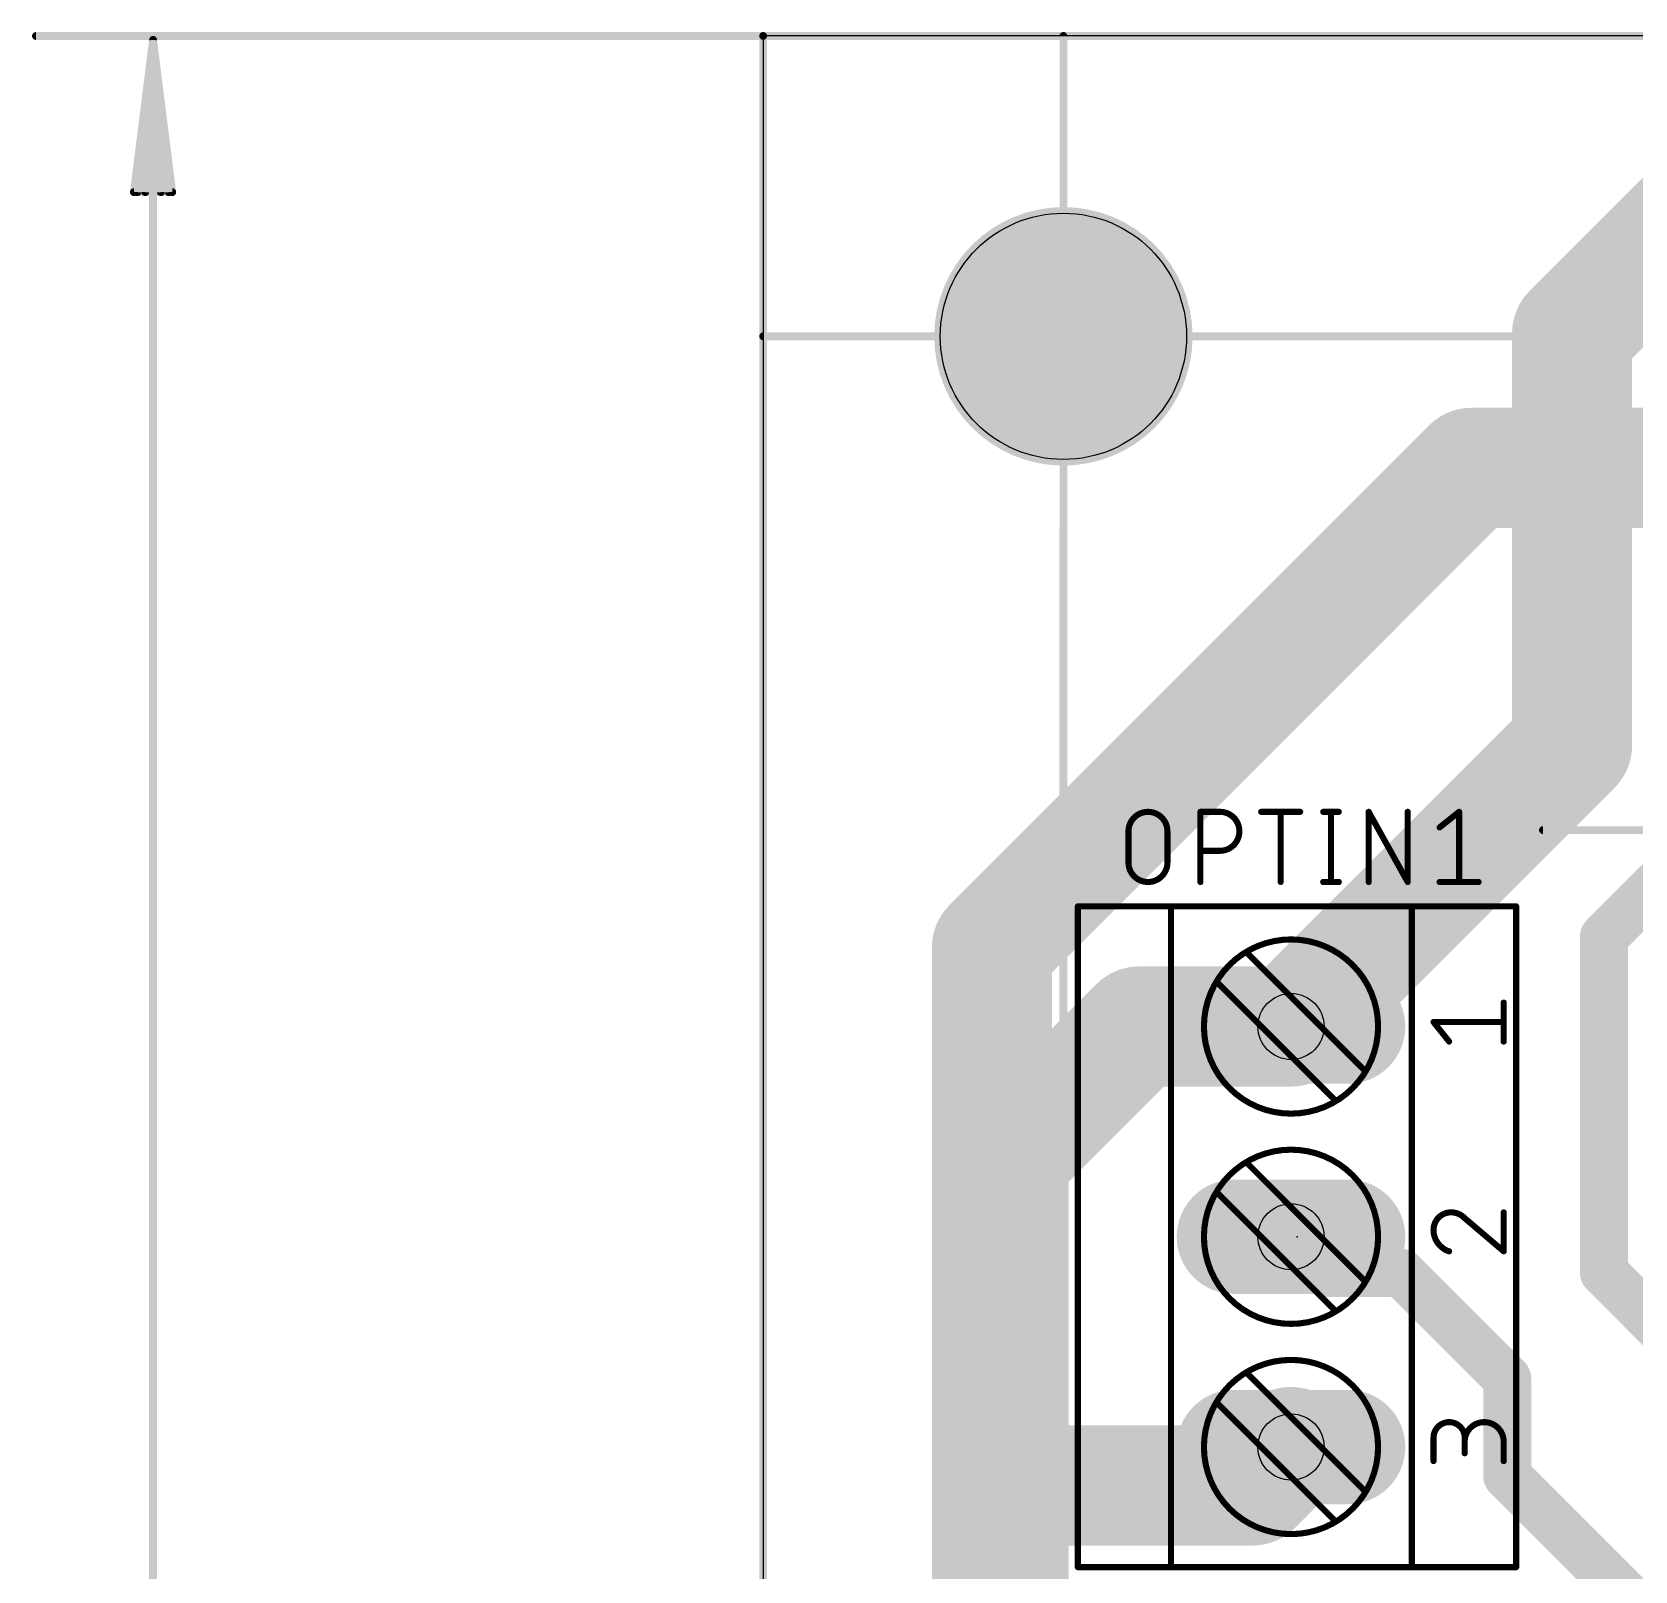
# Model space of a CAD drawing. Extents: x -13 to 157, y -166 to 8.
# Drawn here: x -12.18 to 14.52, y -25.55 to 0.07 of the extents above; entities that cross this region are included whole.
import ezdxf

# ---------------------------------------------------------------- set-up
doc = ezdxf.new("R2010")
doc.units = 0
for name, color, linetype in [('1', 12, 'CONTINUOUS'), ('16', 132, 'CONTINUOUS'), ('17', 110, 'CONTINUOUS'), ('20', 31, 'CONTINUOUS'), ('21', 253, 'CONTINUOUS'), ('23', 53, 'CONTINUOUS'), ('25', 253, 'CONTINUOUS'), ('29', 253, 'CONTINUOUS'), ('30', 253, 'CONTINUOUS'), ('44', 253, 'CONTINUOUS'), ('51', 253, 'CONTINUOUS')]:
    doc.layers.add(name, color=color, linetype=linetype)

# ---------------------------------------------------------------- blocks, each defined once
blk = doc.blocks.new('LONGP100')
at = {"const_width": 1}
blk.add_lwpolyline([(-0.5, 0), (0.5, 0)], dxfattribs=at)
at = {"const_width": 0.5}
for points in [[(-0.5, 0.25, 1), (-0.5, -0.25)], [(0.5, -0.25, 1), (0.5, 0.25)]]:
    blk.add_lwpolyline(points, format="xyb", dxfattribs=at)

msp = doc.modelspace()

# ---------------------------------------------------------------- linework, layer by layer
at = {"layer": '1'}
for points, const_width in [([(3.81, -15.1751), (11.7953, -7.1898)], 2), ([(11.7953, -7.1898), (16.82, -7.1898)], 2), ([(3.81, -24.13), (3.81, -15.1751)], 2), ([(9.39, -20.5898), (8.79, -19.9898)], 0.8), ([(10.6291, -20.5898), (9.39, -20.5898)], 0.8), ([(12.39, -22.3507), (10.6291, -20.5898)], 0.8), ([(12.39, -23.97), (12.39, -22.3507)], 0.8), ([(8.79, -23.4898), (8.1498, -24.13)], 2), ([(3.81, -35.2298), (3.81, -24.13)], 2), ([(8.1498, -24.13), (3.81, -24.13)], 2), ([(16.92, -28.5), (12.39, -23.97)], 0.8)]:
    msp.add_lwpolyline(points, dxfattribs=dict(at, const_width=const_width))
for points, const_width in [([(11.7953, -6.6898, 1), (11.7953, -7.6898)], 1), ([(12.1488, -7.5434, 1), (11.4417, -6.8362)], 1), ([(4.31, -15.1751, 1), (3.31, -15.1751)], 1), ([(3.4564, -14.8215, 1), (4.1636, -15.5286)], 1), ([(8.9314, -19.8484, 1), (8.6486, -20.1312)], 0.4), ([(9.39, -20.3898, 1), (9.39, -20.7898)], 0.4), ([(9.2486, -20.7312, 1), (9.5314, -20.4484)], 0.4), ([(10.7705, -20.4484, 1), (10.4877, -20.7312)], 0.4), ([(10.6291, -20.7898, 1), (10.6291, -20.3898)], 0.4), ([(12.59, -22.3507, 1), (12.19, -22.3507)], 0.4), ([(12.2486, -22.4921, 1), (12.5314, -22.2093)], 0.4), ([(9.1436, -23.8434, 1), (8.4364, -23.1362)], 1), ([(4.31, -24.13, 1), (3.31, -24.13)], 1), ([(3.81, -23.63, 1), (3.81, -24.63)], 1), ([(8.1498, -24.63, 1), (8.1498, -23.63)], 1), ([(7.7962, -23.7764, 1), (8.5034, -24.4836)], 1), ([(3.31, -24.13, 1), (4.31, -24.13)], 1), ([(12.5314, -23.8286, 1), (12.2486, -24.1114)], 0.4), ([(12.19, -23.97, 1), (12.59, -23.97)], 0.4)]:
    msp.add_lwpolyline(points, format="xyb", dxfattribs=dict(at, const_width=const_width))
at = {"layer": '16'}
for points, const_width in [([(15.4324, -2.9898), (13.47, -4.9522)], 2), ([(29.4024, -2.9898), (15.4324, -2.9898)], 2), ([(13.47, -4.9522), (13.47, -11.8098)], 2), ([(20.32, -8.68), (14, -15)], 0.8), ([(13.47, -11.8098), (8.79, -16.4898)], 2), ([(14, -15), (14, -20.58)], 0.8), ([(6.258, -16.4898), (4.09, -18.6578)], 2), ([(8.79, -16.4898), (6.258, -16.4898)], 2), ([(4.09, -29), (4.09, -18.6578)], 2), ([(14, -20.58), (16.92, -23.5)], 0.8)]:
    msp.add_lwpolyline(points, dxfattribs=dict(at, const_width=const_width))
for points, const_width in [([(15.4324, -2.4898, 1), (15.4324, -3.4898)], 1), ([(13.97, -4.9522, 1), (12.97, -4.9522)], 1), ([(13.1164, -4.5986, 1), (13.8236, -5.3057)], 1), ([(13.8236, -12.1634, 1), (13.1164, -11.4562)], 1), ([(12.97, -11.8098, 1), (13.97, -11.8098)], 1), ([(14.2, -15, 1), (13.8, -15)], 0.4), ([(13.8586, -14.8586, 1), (14.1414, -15.1414)], 0.4), ([(6.258, -15.9898, 1), (6.258, -16.9898)], 1), ([(6.6116, -16.8434, 1), (5.9045, -16.1362)], 1), ([(8.4364, -16.1362, 1), (9.1436, -16.8434)], 1), ([(8.79, -16.9898, 1), (8.79, -15.9898)], 1), ([(4.59, -18.6578, 1), (3.59, -18.6578)], 1), ([(3.7364, -18.3043, 1), (4.4436, -19.0114)], 1), ([(14.1414, -20.4386, 1), (13.8586, -20.7214)], 0.4), ([(13.8, -20.58, 1), (14.2, -20.58)], 0.4)]:
    msp.add_lwpolyline(points, format="xyb", dxfattribs=dict(at, const_width=const_width))
at = {"layer": '20'}
for p, q in [((132, 0), (0, 0)), ((0, 0), (0, -132))]:
    msp.add_line(p, q, dxfattribs=at)
msp.add_circle((5, -5), 2.05, dxfattribs=at)
at = {"layer": '21'}
for points, const_width in [([(18.121, -13.22), (12.986, -13.22)], 0.13), ([(5.24, -14.4898), (5.24, -25.4898)], 0.1016), ([(5.54, -14.4898), (5.24, -14.4898)], 0.1016), ([(5.979, -14.4898), (5.54, -14.4898)], 0.1016), ([(6.7907, -14.4898), (5.979, -14.4898)], 0.1016), ([(6.7907, -25.4898), (6.7907, -14.4898)], 0.1016), ([(7.2737, -14.4898), (6.7907, -14.4898)], 0.1016), ([(7.2737, -14.4898), (10.3267, -14.4898)], 0.1016), ([(10.8023, -14.4898), (10.3267, -14.4898)], 0.1016), ([(12.54, -14.4898), (10.8023, -14.4898)], 0.1016), ([(10.8023, -14.4898), (10.8023, -25.4898)], 0.1016), ([(12.54, -14.4898), (12.54, -25.4898)], 0.1016), ([(12.3317, -16.7397), (12.3317, -16.0906)], 0.1016), ([(11.4229, -16.7397), (11.1633, -16.4152)], 0.1016), ([(11.1633, -16.4152), (12.3317, -16.4152)], 0.1016), ([(9.501, -17.6958), (9.495, -17.6898)], 0.1016), ([(11.6826, -19.6805), (12.3317, -20.2322)], 0.1016), ([(12.3317, -20.2322), (12.3317, -19.5831)], 0.1016), ([(9.501, -21.1958), (9.495, -21.1898)], 0.1016), ([(11.1633, -23.7247), (11.1633, -23.3352)], 0.1016), ([(11.6826, -23.3352), (11.6826, -23.5949)], 0.1016), ([(12.3317, -23.7247), (12.3317, -23.4002)], 0.1016), ([(9.501, -24.6958), (9.495, -24.6898)], 0.1016), ([(5.54, -25.4898), (5.24, -25.4898)], 0.1016), ([(5.979, -25.4898), (5.54, -25.4898)], 0.1016), ([(6.7907, -25.4898), (5.979, -25.4898)], 0.1016), ([(7.2737, -25.4898), (6.7907, -25.4898)], 0.1016), ([(7.2737, -25.4898), (10.3267, -25.4898)], 0.1016), ([(10.3267, -25.4898), (10.8023, -25.4898)], 0.1016), ([(12.54, -25.4898), (10.8023, -25.4898)], 0.1016)]:
    msp.add_lwpolyline(points, dxfattribs=dict(at, const_width=const_width))
for points, const_width in [([(12.986, -13.1875, 1), (12.986, -13.2525)], 0.065), ([(5.2654, -14.4898, 1), (5.2146, -14.4898)], 0.0508), ([(5.24, -14.4644, 1), (5.24, -14.5152)], 0.0508), ([(5.54, -14.4644, 1), (5.54, -14.5152)], 0.0508), ([(5.54, -14.5152, 1), (5.54, -14.4644)], 0.0508), ([(5.979, -14.4644, 1), (5.979, -14.5152)], 0.0508), ([(5.979, -14.5152, 1), (5.979, -14.4644)], 0.0508), ([(6.8161, -14.4898, 1), (6.7653, -14.4898)], 0.0508), ([(6.7907, -14.4644, 1), (6.7907, -14.5152)], 0.0508), ([(6.7907, -14.5152, 1), (6.7907, -14.4644)], 0.0508), ([(7.2737, -14.4644, 1), (7.2737, -14.5152)], 0.0508), ([(7.2737, -14.5152, 1), (7.2737, -14.4644)], 0.0508), ([(10.3267, -14.4644, 1), (10.3267, -14.5152)], 0.0508), ([(10.3267, -14.5152, 1), (10.3267, -14.4644)], 0.0508), ([(10.8023, -14.4644, 1), (10.8023, -14.5152)], 0.0508), ([(10.8277, -14.4898, 1), (10.7769, -14.4898)], 0.0508), ([(10.8023, -14.5152, 1), (10.8023, -14.4644)], 0.0508), ([(12.5654, -14.4898, 1), (12.5146, -14.4898)], 0.0508), ([(12.54, -14.5152, 1), (12.54, -14.4644)], 0.0508), ([(8.79, -17.9398, 1), (8.79, -15.0398, 1), (8.79, -17.9398)], 0.1016), ([(12.3571, -16.0906, 1), (12.3063, -16.0906)], 0.0508), ([(11.1831, -16.3993, 1), (11.1435, -16.431)], 0.0508), ([(11.1633, -16.3898, 1), (11.1633, -16.4406)], 0.0508), ([(12.3317, -16.4406, 1), (12.3317, -16.3898)], 0.0508), ([(11.4031, -16.7556, 1), (11.4428, -16.7238)], 0.0508), ([(12.3063, -16.7397, 1), (12.3571, -16.7397)], 0.0508), ([(9.513, -17.6718, 1), (9.477, -17.7078)], 0.0508), ([(9.483, -17.7138, 1), (9.519, -17.6778)], 0.0508), ([(8.79, -21.4398, 1), (8.79, -18.5398, 1), (8.79, -21.4398)], 0.1016), ([(11.4554, -19.5831, 0.4142), (11.1633, -19.8752)], 0.1016), ([(11.6826, -19.6805, 0.2053), (11.4554, -19.5831)], 0.1016), ([(11.4554, -19.5577, 1), (11.4554, -19.6085)], 0.0508), ([(11.4554, -19.6085, 1), (11.4554, -19.5577)], 0.0508), ([(11.699, -19.6611, 1), (11.6661, -19.6998)], 0.0508), ([(11.6642, -19.698, 1), (11.701, -19.6629)], 0.0508), ([(12.3571, -19.5831, 1), (12.3063, -19.5831)], 0.0508), ([(11.1633, -19.8752, 0.3252), (11.4229, -20.2322)], 0.1016), ([(11.1887, -19.8752, 1), (11.1379, -19.8752)], 0.0508), ([(11.1379, -19.8752, 1), (11.1887, -19.8752)], 0.0508), ([(11.4151, -20.2564, 1), (11.4308, -20.208)], 0.0508), ([(12.3063, -20.2322, 1), (12.3571, -20.2322)], 0.0508), ([(12.3152, -20.2516, 1), (12.3482, -20.2129)], 0.0508), ([(9.513, -21.1718, 1), (9.477, -21.2078)], 0.0508), ([(9.483, -21.2138, 1), (9.519, -21.1778)], 0.0508), ([(8.79, -24.9398, 1), (8.79, -22.0398, 1), (8.79, -24.9398)], 0.1016), ([(11.6826, -23.3352, 1), (11.1633, -23.3352)], 0.1016), ([(12.3317, -23.4002, 1), (11.6826, -23.4002)], 0.1016), ([(11.1887, -23.3352, 1), (11.1379, -23.3352)], 0.0508), ([(11.1379, -23.3352, 1), (11.1887, -23.3352)], 0.0508), ([(11.708, -23.3352, 1), (11.6572, -23.3352)], 0.0508), ([(11.6572, -23.3352, 1), (11.708, -23.3352)], 0.0508), ([(11.6572, -23.4002, 1), (11.708, -23.4002)], 0.0508), ([(12.3571, -23.4002, 1), (12.3063, -23.4002)], 0.0508), ([(12.3063, -23.4002, 1), (12.3571, -23.4002)], 0.0508), ([(11.1379, -23.7247, 1), (11.1887, -23.7247)], 0.0508), ([(11.6572, -23.5949, 1), (11.708, -23.5949)], 0.0508), ([(12.3063, -23.7247, 1), (12.3571, -23.7247)], 0.0508), ([(9.513, -24.6718, 1), (9.477, -24.7078)], 0.0508), ([(9.483, -24.7138, 1), (9.519, -24.6778)], 0.0508), ([(5.24, -25.4644, 1), (5.24, -25.5152)], 0.0508), ([(5.2146, -25.4898, 1), (5.2654, -25.4898)], 0.0508), ([(5.54, -25.4644, 1), (5.54, -25.5152)], 0.0508), ([(5.54, -25.5152, 1), (5.54, -25.4644)], 0.0508), ([(5.979, -25.4644, 1), (5.979, -25.5152)], 0.0508), ([(5.979, -25.5152, 1), (5.979, -25.4644)], 0.0508), ([(6.7907, -25.4644, 1), (6.7907, -25.5152)], 0.0508), ([(6.7653, -25.4898, 1), (6.8161, -25.4898)], 0.0508), ([(6.7907, -25.5152, 1), (6.7907, -25.4644)], 0.0508), ([(7.2737, -25.4644, 1), (7.2737, -25.5152)], 0.0508), ([(7.2737, -25.5152, 1), (7.2737, -25.4644)], 0.0508), ([(10.3267, -25.4644, 1), (10.3267, -25.5152)], 0.0508), ([(10.3267, -25.5152, 1), (10.3267, -25.4644)], 0.0508), ([(10.8023, -25.4644, 1), (10.8023, -25.5152)], 0.0508), ([(10.7769, -25.4898, 1), (10.8277, -25.4898)], 0.0508), ([(10.8023, -25.5152, 1), (10.8023, -25.4644)], 0.0508), ([(12.5146, -25.4898, 1), (12.5654, -25.4898)], 0.0508), ([(12.54, -25.5152, 1), (12.54, -25.4644)], 0.0508)]:
    msp.add_lwpolyline(points, format="xyb", dxfattribs=dict(at, const_width=const_width))
at = {"layer": '23'}
msp.add_point((8.89, -19.9898), dxfattribs=at)
at = {"layer": '25'}
for points, const_width in [([(6.7324, -13.2402, 1), (6.0833, -13.2402)], 0.1016), ([(7.3067, -12.9156, 1), (7.2559, -12.9156)], 0.0508), ([(7.2813, -12.8902, 1), (7.2813, -12.941)], 0.0508), ([(7.6059, -13.5647, 1), (7.6059, -12.9156)], 0.1016), ([(7.6059, -12.8902, 1), (7.6059, -12.941)], 0.0508), ([(7.6059, -12.941, 1), (7.6059, -12.8902)], 0.0508), ([(8.2931, -12.8902, 1), (8.2931, -12.941)], 0.0508), ([(8.643, -12.9156, 1), (8.5922, -12.9156)], 0.0508), ([(8.9422, -12.941, 1), (8.9422, -12.8902)], 0.0508), ([(9.326, -12.8902, 1), (9.326, -12.941)], 0.0508), ([(9.4812, -12.9156, 1), (9.4304, -12.9156)], 0.0508), ([(9.5857, -12.941, 1), (9.5857, -12.8902)], 0.0508), ([(10.1092, -12.9156, 1), (10.0584, -12.9156)], 0.0508), ([(10.106, -12.9033, 1), (10.0616, -12.9279)], 0.0508), ([(10.7583, -12.9156, 1), (10.7075, -12.9156)], 0.0508), ([(11.6148, -12.9156, 1), (11.564, -12.9156)], 0.0508), ([(11.6053, -12.9354, 1), (11.5736, -12.8958)], 0.0508), ([(6.1087, -13.2402, 1), (6.0579, -13.2402)], 0.0508), ([(6.0579, -13.2402, 1), (6.1087, -13.2402)], 0.0508), ([(6.7578, -13.2402, 1), (6.707, -13.2402)], 0.0508), ([(6.707, -13.2402, 1), (6.7578, -13.2402)], 0.0508), ([(11.249, -13.1554, 1), (11.2808, -13.1951)], 0.0508), ([(7.2813, -13.5393, 1), (7.2813, -13.5901)], 0.0508), ([(7.6059, -13.5393, 1), (7.6059, -13.5901)], 0.0508), ([(7.6059, -13.5901, 1), (7.6059, -13.5393)], 0.0508), ([(6.0833, -13.7594, 1), (6.7324, -13.7594)], 0.1016), ([(6.1087, -13.7594, 1), (6.0579, -13.7594)], 0.0508), ([(6.0579, -13.7594, 1), (6.1087, -13.7594)], 0.0508), ([(6.7578, -13.7594, 1), (6.707, -13.7594)], 0.0508), ([(6.707, -13.7594, 1), (6.7578, -13.7594)], 0.0508), ([(7.2559, -14.084, 1), (7.3067, -14.084)], 0.0508), ([(8.5922, -14.084, 1), (8.643, -14.084)], 0.0508), ([(9.326, -14.0586, 1), (9.326, -14.1094)], 0.0508), ([(9.4304, -14.084, 1), (9.4812, -14.084)], 0.0508), ([(9.5857, -14.1094, 1), (9.5857, -14.0586)], 0.0508), ([(10.0584, -14.084, 1), (10.1092, -14.084)], 0.0508), ([(10.7075, -14.084, 1), (10.7583, -14.084)], 0.0508), ([(10.7107, -14.0963, 1), (10.7551, -14.0717)], 0.0508), ([(11.2649, -14.0586, 1), (11.2649, -14.1094)], 0.0508), ([(11.564, -14.084, 1), (11.6148, -14.084)], 0.0508), ([(11.914, -14.1094, 1), (11.914, -14.0586)], 0.0508)]:
    msp.add_lwpolyline(points, format="xyb", dxfattribs=dict(at, const_width=const_width))
at = {"layer": '25', "const_width": 0.1016}
for points in [[(7.2813, -14.084), (7.2813, -12.9156)], [(7.2813, -12.9156), (7.6059, -12.9156)], [(8.2931, -12.9156), (8.9422, -12.9156)], [(8.6176, -14.084), (8.6176, -12.9156)], [(9.326, -12.9156), (9.5857, -12.9156)], [(9.4558, -12.9156), (9.4558, -14.084)], [(10.0838, -14.084), (10.0838, -12.9156)], [(10.0838, -12.9156), (10.7329, -14.084)], [(10.7329, -14.084), (10.7329, -12.9156)], [(11.2649, -13.1752), (11.5894, -12.9156)], [(11.5894, -12.9156), (11.5894, -14.084)], [(6.0833, -13.7594), (6.0833, -13.2402)], [(6.7324, -13.2402), (6.7324, -13.7594)], [(7.6059, -13.5647), (7.2813, -13.5647)], [(9.326, -14.084), (9.5857, -14.084)], [(11.2649, -14.084), (11.914, -14.084)]]:
    msp.add_lwpolyline(points, dxfattribs=at)
at = {"layer": '29', "const_width": 2.1516}
msp.add_lwpolyline([(5, -6.0758, 1), (5, -3.9242, 1), (5, -6.0758)], format="xyb", dxfattribs=at)
at = {"layer": '30', "const_width": 2.1516}
msp.add_lwpolyline([(5, -6.0758, 1), (5, -3.9242, 1), (5, -6.0758)], format="xyb", dxfattribs=at)
at = {"layer": '44'}
for centre in [(8.79, -16.4898), (8.79, -19.9898), (8.79, -23.4898)]:
    msp.add_circle(centre, 0.55, dxfattribs=at)
at = {"layer": '51'}
for points, const_width in [([(0, 0.0002), (-12.11, 0.0002)], 0.13), ([(-10.16, -0.0648), (-10.4792, -2.5998)], 0.13), ([(-10.16, -0.0648), (-10.42, -2.5998)], 0.13), ([(-10.16, -0.0648), (-10.29, -2.5998)], 0.13), ([(-10.16, -0.0648), (-10.16, -159.6248)], 0.13), ([(-9.8408, -2.5998), (-10.16, -0.0648)], 0.13), ([(-10.03, -2.5998), (-10.16, -0.0648)], 0.13), ([(-9.9, -2.5998), (-10.16, -0.0648)], 0.13), ([(0, 0.0002), (-0.006, -150.5398)], 0.13), ([(0, 0), (145.46, 0)], 0.13), ([(5, 0), (4.994, -150.54)], 0.13), ([(-10.4792, -2.5998), (-9.8408, -2.5998)], 0.13), ([(0, -5), (145.46, -5)], 0.13), ([(8.079, -15.2838), (9.996, -17.2008)], 0.1016), ([(9.495, -17.6898), (7.584, -15.7788)], 0.1016), ([(8.079, -18.7838), (9.996, -20.7008)], 0.1016), ([(9.495, -21.1898), (7.584, -19.2788)], 0.1016), ([(8.079, -22.2838), (9.996, -24.2008)], 0.1016), ([(9.495, -24.6898), (7.584, -22.7788)], 0.1016)]:
    msp.add_lwpolyline(points, dxfattribs=dict(at, const_width=const_width))
for points, const_width in [([(-12.11, 0.0327, 1), (-12.11, -0.0323)], 0.065), ([(-10.1275, -0.0648, 1), (-10.1925, -0.0648)], 0.065), ([(-10.1278, -0.0607, 1), (-10.1922, -0.0689)], 0.065), ([(-10.1275, -0.0665, 1), (-10.1925, -0.0631)], 0.065), ([(-10.1275, -0.0631, 1), (-10.1925, -0.0665)], 0.065), ([(-10.1277, -0.0615, 1), (-10.1923, -0.0681)], 0.065), ([(-10.1277, -0.0681, 1), (-10.1923, -0.0615)], 0.065), ([(-10.1278, -0.0689, 1), (-10.1922, -0.0607)], 0.065), ([(0.0325, 0.0002, 1), (-0.0325, 0.0002)], 0.065), ([(0, 0.0325, 1), (0, -0.0325)], 0.065), ([(0, -0.0323, 1), (0, 0.0327)], 0.065), ([(5.0325, 0, 1), (4.9675, 0)], 0.065), ([(-10.5115, -2.5957, 1), (-10.447, -2.6039)], 0.065), ([(-10.4792, -2.5673, 1), (-10.4792, -2.6323)], 0.065), ([(-10.4523, -2.5965, 1), (-10.3877, -2.6031)], 0.065), ([(-10.3225, -2.5981, 1), (-10.2575, -2.6015)], 0.065), ([(-10.0625, -2.6015, 1), (-9.9975, -2.5981)], 0.065), ([(-9.9323, -2.6031, 1), (-9.8677, -2.5965)], 0.065), ([(-9.873, -2.6039, 1), (-9.8085, -2.5957)], 0.065), ([(-9.8408, -2.6323, 1), (-9.8408, -2.5673)], 0.065), ([(0, -4.9675, 1), (0, -5.0325)], 0.065), ([(8.097, -15.2658, 1), (8.061, -15.3018)], 0.0508), ([(7.602, -15.7608, 1), (7.566, -15.7968)], 0.0508), ([(9.978, -17.2188, 1), (10.014, -17.1828)], 0.0508), ([(9.477, -17.7078, 1), (9.513, -17.6718)], 0.0508), ([(8.097, -18.7658, 1), (8.061, -18.8018)], 0.0508), ([(7.602, -19.2608, 1), (7.566, -19.2968)], 0.0508), ([(9.978, -20.7188, 1), (10.014, -20.6828)], 0.0508), ([(9.477, -21.2078, 1), (9.513, -21.1718)], 0.0508), ([(8.097, -22.2658, 1), (8.061, -22.3018)], 0.0508), ([(7.602, -22.7608, 1), (7.566, -22.7968)], 0.0508), ([(9.978, -24.2188, 1), (10.014, -24.1828)], 0.0508), ([(9.477, -24.7078, 1), (9.513, -24.6718)], 0.0508)]:
    msp.add_lwpolyline(points, format="xyb", dxfattribs=dict(at, const_width=const_width))

# ---------------------------------------------------------------- block references
at = {"layer": '17', "xscale": 1.7, "yscale": 1.7}
for p in [(8.79, -16.4898), (8.79, -16.4898), (8.79, -19.9898), (8.79, -19.9898), (8.79, -23.4898), (8.79, -23.4898)]:
    msp.add_blockref('LONGP100', p, dxfattribs=at)
at = {"layer": '29', "xscale": 1.9032, "yscale": 1.9032}
for p in [(8.79, -16.4898), (8.79, -19.9898), (8.79, -23.4898)]:
    msp.add_blockref('LONGP100', p, dxfattribs=at)
at = {"layer": '30', "xscale": 1.9032, "yscale": 1.9032}
for p in [(8.79, -16.4898), (8.79, -19.9898), (8.79, -23.4898)]:
    msp.add_blockref('LONGP100', p, dxfattribs=at)

doc.saveas('drawing.dxf')
